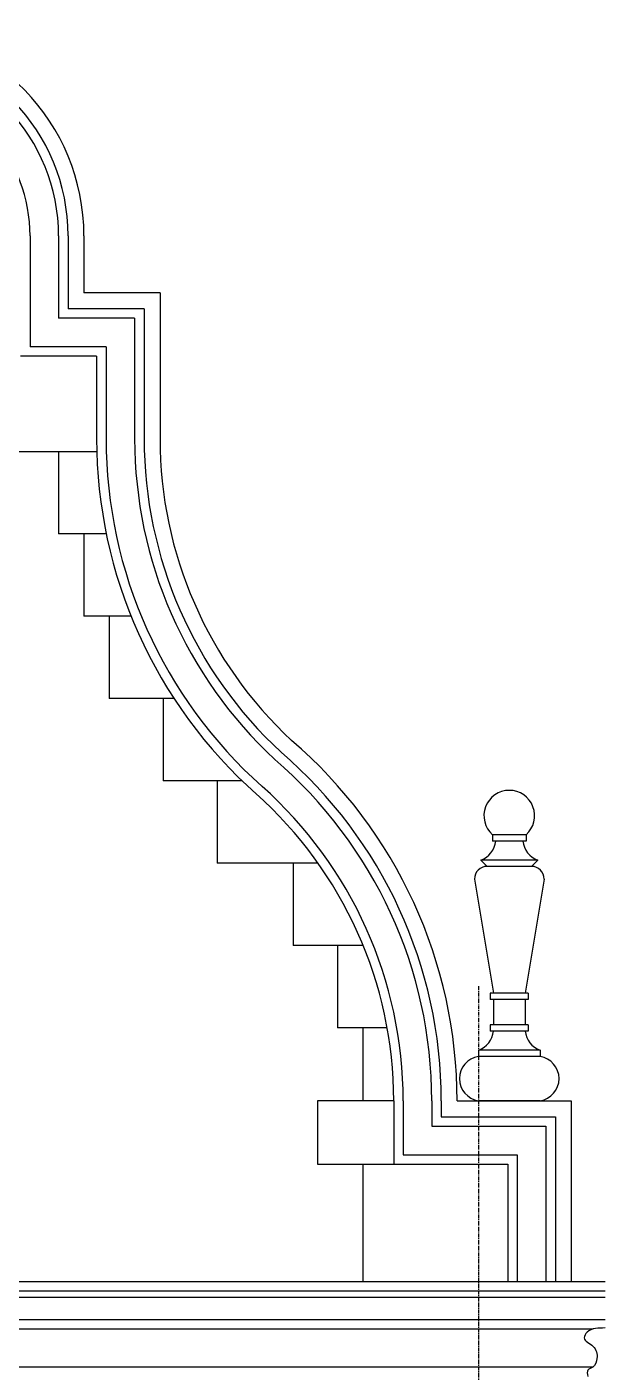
# Model space of a CAD drawing. Header units: inches. Extents: x 10 to 565, y 33 to 838.
# Drawn here: x 473.6 to 564.8, y 509.5 to 721.8 of the extents above; entities that cross this region are included whole.
import ezdxf

# ---------------------------------------------------------------- set-up
doc = ezdxf.new("R2010")
doc.units = ezdxf.units.IN
doc.header["$LTSCALE"] = 0.5
doc.header["$MEASUREMENT"] = 0
doc.linetypes.add('CENTER', pattern=[2, 1.25, -0.25, 0.25, -0.25])
for name, color, linetype in [('A-ANNO-NOTE-FINE', 8, 'Continuous'), ('A-ANNO-SYMB', 7, 'Continuous'), ('A-ELEV', 2, 'Continuous')]:
    doc.layers.add(name, color=color, linetype=linetype)

msp = doc.modelspace()

# ---------------------------------------------------------------- linework, layer by layer
at = {"layer": 'A-ANNO-NOTE-FINE', "linetype": 'CENTER'}
msp.add_line((544.85043, 570.38376), (544.85043, 37.57692), dxfattribs=at)
at = {"layer": 'A-ANNO-SYMB'}
msp.add_open_spline([(564.82103, 516.47645), (563.80254, 516.40072), (562.34561, 516.57334), (561.12658, 514.50964), (563.31765, 513.73852), (563.71986, 511.83702), (563.21802, 510.27001), (561.85928, 509.94429), (562.02117, 509.20421), (562.10601, 508.81635)], degree=3, knots=[3.525752006, 3.525752006, 3.525752006, 3.525752006, 6.464583847, 7.436971162, 9.375001356, 11.38273165, 12.880323194, 13.798113225, 14.80877586, 14.80877586, 14.80877586, 14.80877586], dxfattribs=at)
at = {"layer": 'A-ELEV'}
for p, q in [((474.10043, 688.81194), (474.10043, 671.31194)), ((478.60043, 688.81194), (478.60043, 675.81194)), ((480.10043, 688.81194), (480.10043, 677.31194)), ((482.60043, 688.81194), (482.60043, 679.81194)), ((494.60043, 679.81194), (482.60043, 679.81194)), ((494.60043, 679.81194), (494.60043, 656.81194)), ((492.10043, 677.31194), (480.10043, 677.31194)), ((492.10043, 677.31194), (492.10043, 656.81194)), ((490.60043, 675.81194), (478.60043, 675.81194)), ((490.60043, 675.81194), (490.60043, 656.81194)), ((486.10043, 671.31194), (474.10043, 671.31194)), ((486.10043, 671.31194), (486.10043, 656.81194)), ((484.60043, 669.81194), (472.60043, 669.81194)), ((484.60043, 669.81194), (484.60043, 656.81194)), ((450.64565, 654.81194), (484.60043, 654.81194)), ((478.60043, 654.81194), (478.60043, 641.81194)), ((486.11573, 641.81194), (478.60043, 641.81194)), ((482.60043, 641.81194), (482.60043, 628.81194)), ((490.02313, 628.81194), (482.60043, 628.81194)), ((486.60043, 628.81194), (486.60043, 615.81194)), ((496.79915, 615.81194), (486.60043, 615.81194)), ((495.10043, 615.81194), (495.10043, 602.81194)), ((507.55237, 602.81194), (495.10043, 602.81194)), ((503.60043, 602.81194), (503.60043, 589.81194)), ((552.35043, 594.31194), (547.05892, 594.31194)), ((547.05892, 594.31194), (547.05892, 593.31194)), ((552.35043, 593.31194), (547.05892, 593.31194)), ((552.35043, 594.31194), (552.35043, 593.31194)), ((554.20467, 590.31194), (545.20467, 590.31194)), ((545.20467, 590.31194), (546.20467, 589.31194)), ((554.20467, 590.31194), (553.20467, 589.31194)), ((519.54136, 589.81194), (503.60043, 589.81194)), ((515.60043, 589.81194), (515.60043, 576.81194)), ((553.20467, 589.31194), (546.20467, 589.31194)), ((544.20467, 587.31194), (547.20467, 569.31194)), ((555.20467, 587.31194), (552.20467, 569.31194)), ((526.6656, 576.81194), (515.60043, 576.81194)), ((522.60043, 576.81194), (522.60043, 563.81194)), ((552.70467, 569.31194), (546.70467, 569.31194)), ((546.70467, 569.31194), (546.70467, 568.31194)), ((552.70467, 569.31194), (552.70467, 568.31194)), ((552.70467, 568.31194), (546.70467, 568.31194)), ((547.20467, 568.31194), (547.20467, 564.31194)), ((552.20467, 568.31194), (552.20467, 564.31194)), ((530.44208, 563.81194), (522.60043, 563.81194)), ((526.60043, 563.81194), (526.60043, 552.31194)), ((552.70467, 564.31194), (546.70467, 564.31194)), ((546.70467, 564.31194), (546.70467, 563.31194)), ((552.70467, 563.31194), (546.70467, 563.31194)), ((552.70467, 564.31194), (552.70467, 563.31194)), ((554.55892, 560.31194), (544.85043, 560.31194)), ((544.85043, 560.31194), (544.85043, 559.31194)), ((554.55892, 559.31194), (544.85043, 559.31194)), ((554.55892, 560.31194), (554.55892, 559.31194)), ((531.47363, 552.31194), (519.47363, 552.31194)), ((519.47363, 552.31194), (519.47363, 542.31194)), ((531.47363, 552.31194), (531.47363, 542.31194)), ((532.97362, 552.31194), (532.97362, 543.81194)), ((537.47362, 552.31194), (537.47362, 548.31194)), ((537.47362, 552.31194), (537.47362, 548.31194)), ((538.97362, 552.31194), (538.97362, 549.81194)), ((538.97362, 552.31194), (538.97362, 549.81194)), ((541.47362, 552.31194), (559.47362, 552.31194)), ((554.55892, 552.31194), (544.85043, 552.31194)), ((559.47362, 552.31194), (559.47362, 523.81194)), ((537.47362, 548.31194), (555.47362, 548.31194)), ((538.97362, 549.81194), (556.97362, 549.81194)), ((555.47362, 548.31194), (555.47362, 523.81194)), ((556.97362, 549.81194), (556.97362, 523.81194)), ((532.97362, 543.81194), (550.97362, 543.81194)), ((550.97362, 543.81194), (550.97362, 523.81194)), ((519.47363, 542.31194), (549.47362, 542.31194)), ((526.60043, 542.31194), (526.60043, 523.81194)), ((549.47362, 542.31194), (549.47362, 523.81194)), ((321.72723, 523.81194), (564.82103, 523.81194)), ((321.72723, 522.31194), (564.82103, 522.31194)), ((323.22723, 521.31194), (564.82103, 521.31194)), ((327.72723, 517.81194), (564.82103, 517.81194)), ((327.72723, 516.31194), (562.93263, 516.31194)), ((331.72723, 510.31194), (562.89917, 510.31194))]:
    msp.add_line(p, q, dxfattribs=at)
for centre, radius, start, end in [((449.60043, 688.81194), 33, 0, 88.2634984), ((449.60043, 688.81194), 30.5, 0, 88.1211131), ((449.60043, 688.81194), 29, 0, 87.0351022), ((449.59842, 688.81024), 24.50201, 0.0039843, 80.5995383), ((559.60043, 656.81194), 75, 180, 228.4115684), ((559.60043, 656.81194), 73.5, 180, 228.2936777), ((559.60043, 656.81194), 69, 180, 227.1838508), ((559.60043, 656.81194), 67.5, 180, 227.1597931), ((559.60043, 656.81194), 65, 180, 227.1184352), ((466.47364, 552.31194), 72.49998, 0, 49.3493544), ((466.47364, 552.31194), 74.99998, 0, 49.3122037), ((466.47364, 552.31194), 70.99998, 0, 49.3722384), ((466.47364, 552.27773), 65, 0.0301545, 48.3029923), ((466.47364, 552.27773), 66.49999, 0.0294744, 48.3132874), ((549.70467, 597.31194), 4, 311.4096221, 228.5903779), ((543.95787, 593.71412), 3.62344, 290.1265167, 353.6274143), ((555.45148, 593.71412), 3.62344, 186.3725857, 249.8734833), ((546.20467, 587.31194), 2, 90, 180), ((553.20467, 587.31194), 2, 0, 90), ((543.60362, 563.71412), 3.62344, 290.1265167, 353.6274143), ((555.80573, 563.71412), 3.62344, 186.3725857, 249.8734833), ((545.39209, 555.81194), 3.54167, 98.7974107, 261.2025893), ((554.01726, 555.81194), 3.54167, 278.7974107, 81.2025893)]:
    msp.add_arc(centre, radius, start, end, dxfattribs=at)

doc.saveas('drawing.dxf')
